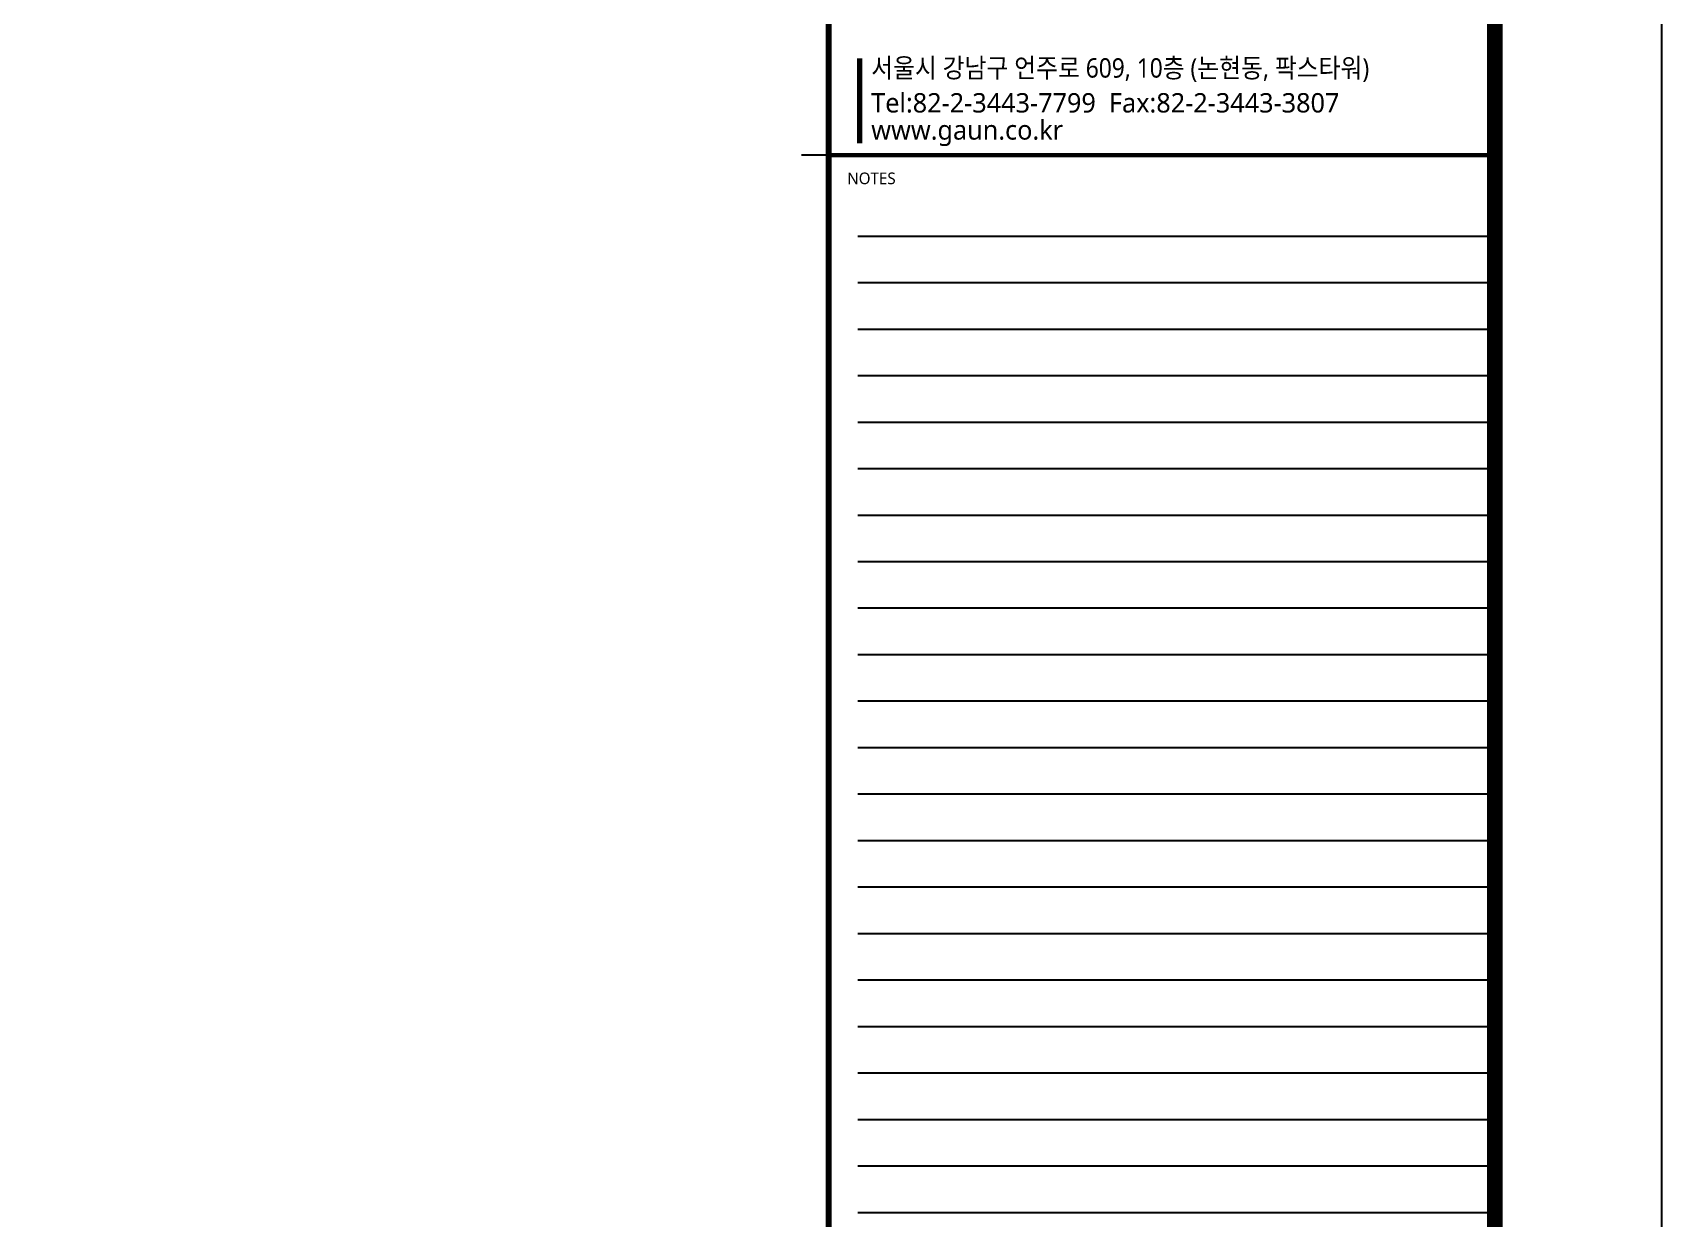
# Model space of a CAD drawing. Header units: millimetres. Extents: x 0 to 168200, y 0 to 118800.
# Drawn here: x 126150 to 168200, y 59556 to 90162 of the extents above; entities that cross this region are included whole.
import ezdxf
from ezdxf.enums import TextEntityAlignment as Align

# ---------------------------------------------------------------- set-up
doc = ezdxf.new("R2010")
doc.units = ezdxf.units.MM
doc.layers.get('Defpoints').update_dxf_attribs({"color": 134})
doc.layers.add('XR-SHEET-SHT', color=5, linetype='Continuous')
doc.layers.add('XR-SHEET-TEMP', color=171, linetype='Continuous', plot=False)
doc.styles.add('XR-SHEET$0$XREF-Form$0$맑은고딕', font='malgun.ttf')

msp = doc.modelspace()

# ---------------------------------------------------------------- linework, layer by layer
at = {"layer": 'Defpoints', "linetype": 'Continuous', "ltscale": 2}
for points in [[(147457, 84911), (163900, 84911)], [(147457, 83711), (163900, 83711)], [(147457, 82511), (163900, 82511)], [(147457, 81311), (163900, 81311)], [(147457, 80111), (163900, 80111)], [(147457, 78911), (163900, 78911)], [(147457, 77711), (163900, 77711)], [(147457, 76511), (163900, 76511)], [(147457, 75311), (163900, 75311)], [(147457, 74111), (163900, 74111)], [(147457, 72911), (163900, 72911)], [(147457, 71711), (163900, 71711)], [(147457, 70511), (163900, 70511)], [(147457, 69311), (163900, 69311)], [(147457, 68111), (163900, 68111)], [(147457, 66911), (163900, 66911)], [(147457, 65711), (163900, 65711)], [(147457, 64511), (163900, 64511)], [(147457, 63311), (163900, 63311)], [(147457, 62111), (163900, 62111)], [(147457, 60911), (163900, 60911)], [(147457, 59711), (163900, 59711)]]:
    msp.add_lwpolyline(points, dxfattribs=at)
at = {"layer": 'XR-SHEET-SHT', "color": 5}
msp.add_lwpolyline([(0, 118800), (168200, 118800), (168200, 0), (0, 0)], close=True, dxfattribs=at)
at = {"layer": 'XR-SHEET-SHT', "color": 5, "const_width": 400}
msp.add_lwpolyline([(9300, 114600), (163900, 114600), (163900, 4200), (9300, 4200)], close=True, dxfattribs=at)
at = {"layer": 'XR-SHEET-SHT', "color": 5}
for points, const_width in [([(146700, 114600), (146700, 4200)], 160), ([(146700, 87000), (163900, 87000)], 114)]:
    msp.add_lwpolyline(points, dxfattribs=dict(at, const_width=const_width))
at = {"layer": 'XR-SHEET-SHT', "color": 7, "const_width": 140}
msp.add_lwpolyline([(147500, 89500), (147500, 87300)], dxfattribs=at)
at = {"layer": 'XR-SHEET-TEMP'}
msp.add_line((146700, 87000), (146000, 87000), dxfattribs=at)

# ---------------------------------------------------------------- texts
at = {"layer": 'XR-SHEET-SHT', "color": 7, "style": 'XR-SHEET$0$XREF-Form$0$맑은고딕', "width": 0.9}
msp.add_text('서울시 강남구 언주로 609, 10층 (논현동, 팍스타워)', height=500, dxfattribs=at).set_placement((147800, 89250), align=Align.MIDDLE_LEFT)
at = {"layer": 'XR-SHEET-SHT', "color": 7, "style": 'XR-SHEET$0$XREF-Form$0$맑은고딕'}
for s, height, p in [('Tel:82-2-3443-7799  Fax:82-2-3443-3807', 500, (147800, 88350)), ('www.gaun.co.kr', 500, (147800, 87650)), ('NOTES', 300, (147180, 86400))]:
    msp.add_text(s, height=height, dxfattribs=at).set_placement(p, align=Align.MIDDLE_LEFT)

doc.saveas('drawing.dxf')
